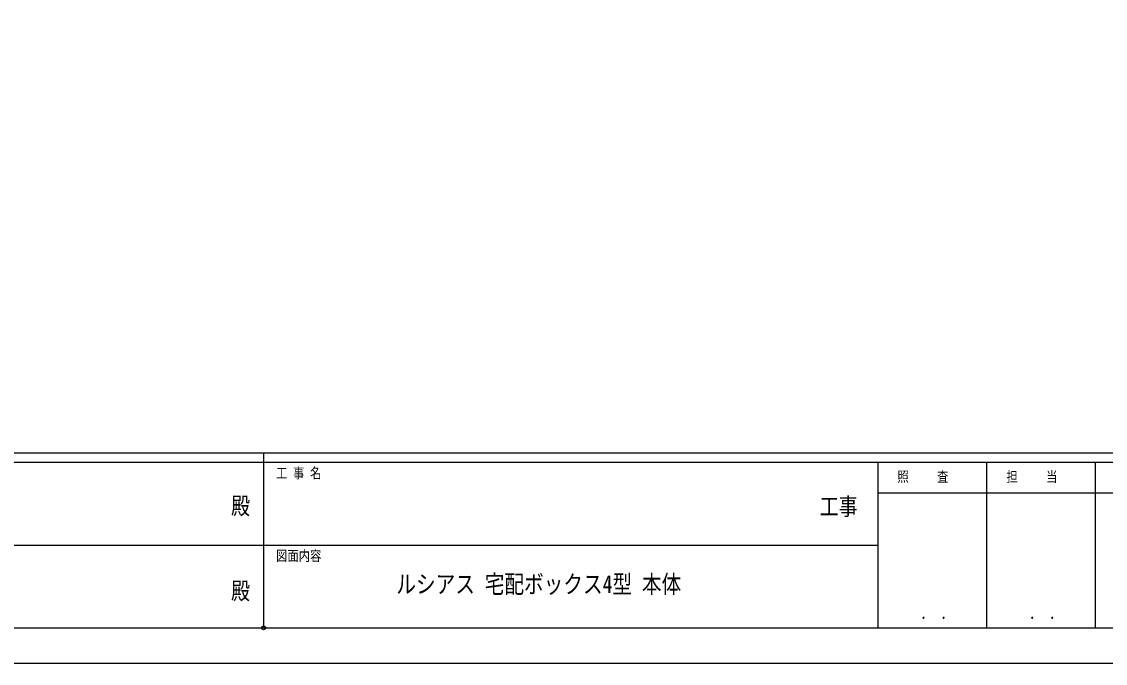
# Model space of a CAD drawing. Units: millimetres, scale not verified. Extents: x -2102 to 2102, y -1485 to 1485.
# Drawn here: x -259 to 888, y -1485 to -806 of the extents above; entities that cross this region are included whole.
import ezdxf
from ezdxf.enums import TextEntityAlignment as Align

# ---------------------------------------------------------------- set-up
doc = ezdxf.new("R2010")
doc.units = ezdxf.units.MM
doc.header["$LTSCALE"] = 8
doc.header["$PDMODE"] = 32
doc.header["$PDSIZE"] = 4
doc.layers.add('0-1_USER1', color=3, linetype='Continuous')
doc.layers.add('0-5_YKK_ZWAK', color=7, linetype='Continuous')
doc.styles.add('ＭＳ ゴシック', font='')
doc.styles.get('ＭＳ ゴシック').set_extended_font_data('MS Gothic')

msp = doc.modelspace()

# ---------------------------------------------------------------- linework, layer by layer
at = {"layer": '0-5_YKK_ZWAK'}
for p, q in [((1947.51, -1262.5), (-1952.49, -1262.5)), ((-2.49, -1272.5), (-652.49, -1272.5)), ((-2.49, -1262.5), (-2.49, -1447.5)), ((647.51, -1272.5), (-2.49, -1272.5)), ((762.51, -1272.5), (762.51, -1447.5)), ((877.51, -1272.5), (877.51, -1447.5)), ((992.51, -1305), (647.51, -1305)), ((-648.74, -1360), (-2.49, -1360)), ((-2.49, -1360), (647.51, -1360)), ((-652.49, -1447.5), (-2.49, -1447.5)), ((-2.49, -1447.5), (647.51, -1447.5)), ((647.51, -1447.5), (992.51, -1447.5))]:
    msp.add_line(p, q, dxfattribs=at)
msp.add_lwpolyline([(-2102.5, -1485), (2102.5, -1485), (2102.5, 1485), (-2102.5, 1485)], close=True, dxfattribs=at)
msp.add_lwpolyline([(992.51, -1272.5), (647.51, -1272.5), (647.51, -1447.5)], dxfattribs=at)
msp.add_point((-2.49, -1447.5), dxfattribs=at)

# ---------------------------------------------------------------- texts
at = {"layer": '0-1_USER1', "style": 'ＭＳ ゴシック', "width": 0.8}
msp.add_text('ルシアス 宅配ボックス4型 本体', height=19.06, dxfattribs=at).set_placement((137.955, -1416.431), align=Align.BOTTOM_LEFT)
at = {"layer": '0-5_YKK_ZWAK', "style": 'ＭＳ ゴシック', "width": 0.8}
for s, height, p in [('工 事 名', 11, (10.635, -1292.5)), ('照     査', 11, (668.21, -1296.25)), ('担     当', 11, (783.61, -1296.25)), ('工事', 18.33, (586.167, -1333.732)), ('殿', 18.33, (-36.833, -1332.917)), ('図面内容', 11, (10.635, -1380)), ('殿', 18.33, (-36.833, -1422.917)), ('． ．', 12.96, (692.5, -1442.176)), ('． ．', 12.96, (807.5, -1442.176))]:
    msp.add_text(s, height=height, dxfattribs=at).set_placement(p, align=Align.BOTTOM_LEFT)

doc.saveas('drawing.dxf')
